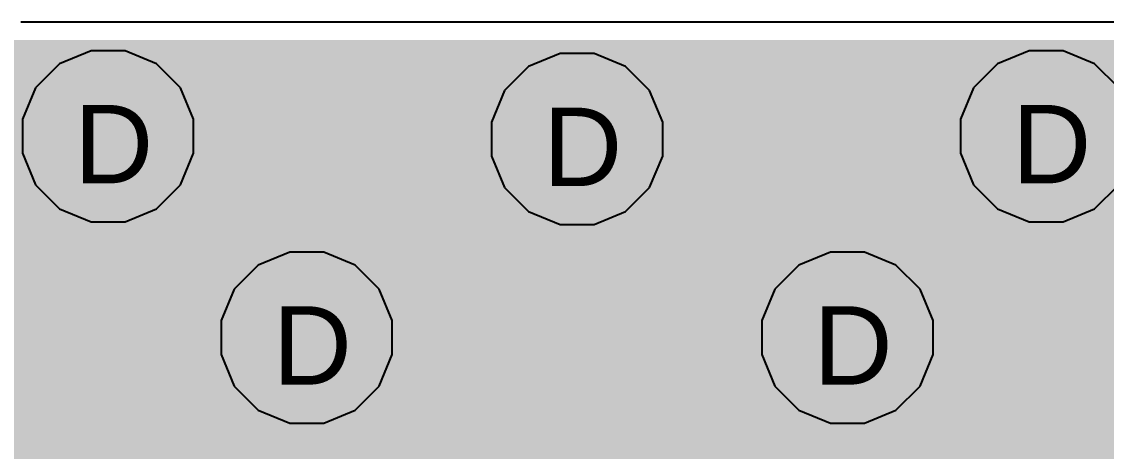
# Model space of a CAD drawing. Header units: inches. Extents: x 0 to 5032, y 0 to 5323.
# Drawn here: x 140.1 to 147.12, y 75.65 to 78.44 of the extents above; entities that cross this region are included whole.
import ezdxf

# ---------------------------------------------------------------- set-up
doc = ezdxf.new("R2010")
doc.units = ezdxf.units.IN
for name, color, linetype in [('Bottom Layer', 5, 'Continuous'), ('Bottom Solder', 6, 'Continuous'), ('Drill Drawing', 1, 'Continuous'), ('Layer 1', 16, 'Continuous'), ('Layer 2', 76, 'Continuous'), ('Top Layer', 1, 'Continuous'), ('Top Paste', 8, 'Continuous'), ('Top Solder', 216, 'Continuous'), ('Via Holes', 16, 'Continuous')]:
    doc.layers.add(name, color=color, linetype=linetype)
doc.styles.add('Arial', font='', dxfattribs={"height": 0.2})
doc.styles.get('Arial').set_extended_font_data('Arial')

# ---------------------------------------------------------------- blocks, each defined once
blk = doc.blocks.new('QFN_64_EP_9_9__208')
at = {"layer": 'Top Layer'}
blk.add_hatch(color=1, dxfattribs=at).paths.add_polyline_path([(3.57500047, -3.57500047), (-3.57500047, -3.57500047), (-3.57500047, 3.57500047), (3.57500047, 3.57500047)])
at = {"layer": 'Top Paste'}
blk.add_hatch(color=8, dxfattribs=at).paths.add_polyline_path([(3.57500047, -3.57500047), (-3.57500047, -3.57500047), (-3.57500047, 3.57500047), (3.57500047, 3.57500047)])
at = {"layer": 'Top Solder'}
blk.add_hatch(color=216, dxfattribs=at).paths.add_polyline_path([(3.676600469999999, -3.67660047), (-3.67660047, -3.676600469999999), (-3.676600469999999, 3.67660047), (3.67660047, 3.676600469999999)])

msp = doc.modelspace()

# ---------------------------------------------------------------- hatches: boundary and pattern name
at = {"layer": 'Bottom Layer'}
h = msp.add_hatch(color=5, dxfattribs=at)
edge = h.paths.add_edge_path()
edge.add_arc((140.6587484, 77.69423373999999), 0.2999994, 0, 360)
h = msp.add_hatch(color=5, dxfattribs=at)
edge = h.paths.add_edge_path()
edge.add_arc((143.69474944, 77.67643342), 0.2999994, 0, 360)
h = msp.add_hatch(color=5, dxfattribs=at)
edge = h.paths.add_edge_path()
edge.add_arc((146.73075048, 77.69423373999999), 0.2999994, 0, 360)
h = msp.add_hatch(color=5, dxfattribs=at)
edge = h.paths.add_edge_path()
edge.add_arc((141.9447504, 76.39043141999998), 0.2999994, 0, 360)
h = msp.add_hatch(color=5, dxfattribs=at)
edge = h.paths.add_edge_path()
edge.add_arc((145.44474848, 76.39043141999998), 0.2999994, 0, 360)
at = {"layer": 'Bottom Solder'}
h = msp.add_hatch(color=6, dxfattribs=at)
edge = h.paths.add_edge_path()
edge.add_arc((140.6587484, 77.69423373999999), 0.4015993999999999, 0, 360)
h = msp.add_hatch(color=6, dxfattribs=at)
edge = h.paths.add_edge_path()
edge.add_arc((143.69474944, 77.67643342), 0.4015993999999999, 0, 360)
h = msp.add_hatch(color=6, dxfattribs=at)
edge = h.paths.add_edge_path()
edge.add_arc((146.73075048, 77.69423373999999), 0.4015993999999999, 0, 360)
h = msp.add_hatch(color=6, dxfattribs=at)
edge = h.paths.add_edge_path()
edge.add_arc((141.9447504, 76.39043141999998), 0.4015993999999999, 0, 360)
h = msp.add_hatch(color=6, dxfattribs=at)
edge = h.paths.add_edge_path()
edge.add_arc((145.44474848, 76.39043141999998), 0.4015993999999999, 0, 360)
at = {"layer": 'Layer 1'}
h = msp.add_hatch(color=16, dxfattribs=at)
edge = h.paths.add_edge_path()
edge.add_arc((140.6587484, 77.69423373999999), 0.2999994, 0, 360)
h = msp.add_hatch(color=16, dxfattribs=at)
edge = h.paths.add_edge_path()
edge.add_arc((143.69474944, 77.67643342), 0.2999994, 0, 360)
h = msp.add_hatch(color=16, dxfattribs=at)
edge = h.paths.add_edge_path()
edge.add_arc((146.73075048, 77.69423373999999), 0.2999994, 0, 360)
h = msp.add_hatch(color=16, dxfattribs=at)
edge = h.paths.add_edge_path()
edge.add_arc((141.9447504, 76.39043141999998), 0.2999994, 0, 360)
h = msp.add_hatch(color=16, dxfattribs=at)
edge = h.paths.add_edge_path()
edge.add_arc((145.44474848, 76.39043141999998), 0.2999994, 0, 360)
at = {"layer": 'Layer 2'}
h = msp.add_hatch(color=76, dxfattribs=at)
edge = h.paths.add_edge_path()
edge.add_arc((140.6587484, 77.69423373999999), 0.2999994, 0, 360)
h = msp.add_hatch(color=76, dxfattribs=at)
edge = h.paths.add_edge_path()
edge.add_arc((143.69474944, 77.67643342), 0.2999994, 0, 360)
h = msp.add_hatch(color=76, dxfattribs=at)
edge = h.paths.add_edge_path()
edge.add_arc((146.73075048, 77.69423373999999), 0.2999994, 0, 360)
h = msp.add_hatch(color=76, dxfattribs=at)
edge = h.paths.add_edge_path()
edge.add_arc((141.9447504, 76.39043141999998), 0.2999994, 0, 360)
h = msp.add_hatch(color=76, dxfattribs=at)
edge = h.paths.add_edge_path()
edge.add_arc((145.44474848, 76.39043141999998), 0.2999994, 0, 360)
at = {"layer": 'Top Layer'}
h = msp.add_hatch(color=1, dxfattribs=at)
edge = h.paths.add_edge_path()
edge.add_arc((140.6587484, 77.69423373999999), 0.2999994, 0, 360)
h = msp.add_hatch(color=1, dxfattribs=at)
edge = h.paths.add_edge_path()
edge.add_arc((143.69474944, 77.67643342), 0.2999994, 0, 360)
h = msp.add_hatch(color=1, dxfattribs=at)
edge = h.paths.add_edge_path()
edge.add_arc((146.73075048, 77.69423373999999), 0.2999994, 0, 360)
h = msp.add_hatch(color=1, dxfattribs=at)
edge = h.paths.add_edge_path()
edge.add_arc((141.9447504, 76.39043141999998), 0.2999994, 0, 360)
h = msp.add_hatch(color=1, dxfattribs=at)
edge = h.paths.add_edge_path()
edge.add_arc((145.44474848, 76.39043141999998), 0.2999994, 0, 360)
at = {"layer": 'Top Solder'}
h = msp.add_hatch(color=216, dxfattribs=at)
edge = h.paths.add_edge_path()
edge.add_arc((140.6587484, 77.69423373999999), 0.4015993999999999, 0, 360)
h = msp.add_hatch(color=216, dxfattribs=at)
edge = h.paths.add_edge_path()
edge.add_arc((143.69474944, 77.67643342), 0.4015993999999999, 0, 360)
h = msp.add_hatch(color=216, dxfattribs=at)
edge = h.paths.add_edge_path()
edge.add_arc((146.73075048, 77.69423373999999), 0.4015993999999999, 0, 360)
h = msp.add_hatch(color=216, dxfattribs=at)
edge = h.paths.add_edge_path()
edge.add_arc((141.9447504, 76.39043141999998), 0.4015993999999999, 0, 360)
h = msp.add_hatch(color=216, dxfattribs=at)
edge = h.paths.add_edge_path()
edge.add_arc((145.44474848, 76.39043141999998), 0.4015993999999999, 0, 360)
at = {"layer": 'Via Holes'}
h = msp.add_hatch(color=7, dxfattribs=at)
edge = h.paths.add_edge_path()
edge.add_arc((140.6587484, 77.69423373999999), 0.1499997, 0, 360)
h = msp.add_hatch(color=7, dxfattribs=at)
edge = h.paths.add_edge_path()
edge.add_arc((143.69474944, 77.67643342), 0.1499997, 0, 360)
h = msp.add_hatch(color=7, dxfattribs=at)
edge = h.paths.add_edge_path()
edge.add_arc((146.73075048, 77.69423373999999), 0.1499997, 0, 360)
h = msp.add_hatch(color=7, dxfattribs=at)
edge = h.paths.add_edge_path()
edge.add_arc((141.9447504, 76.39043141999998), 0.1499997, 0, 360)
h = msp.add_hatch(color=7, dxfattribs=at)
edge = h.paths.add_edge_path()
edge.add_arc((145.44474848, 76.39043141999998), 0.1499997, 0, 360)

# ---------------------------------------------------------------- linework, layer by layer
at = {"layer": 'Layer 2'}
for p, q in [((140.5485505, 78.24823314), (140.34493394, 78.16389244)), ((140.7689463, 78.24823314), (140.5485505, 78.24823314)), ((140.97256286, 78.16389244), (140.7689463, 78.24823314)), ((143.58455154, 78.23043281999999), (143.38093498, 78.14609212)), ((143.80494734, 78.23043281999999), (143.58455154, 78.23043281999999)), ((144.0085639, 78.14609212), (143.80494734, 78.23043281999999)), ((146.62055258, 78.24823314), (146.41693602, 78.16389244)), ((146.84094838, 78.24823314), (146.62055258, 78.24823314)), ((147.04456494, 78.16389244), (146.84094838, 78.24823314)), ((140.34493394, 78.16389244), (140.1890897, 78.00804819999999)), ((141.1284071, 78.00804819999999), (140.97256286, 78.16389244)), ((143.38093498, 78.14609212), (143.22509074, 77.99024788)), ((144.16440814, 77.99024788), (144.0085639, 78.14609212)), ((146.41693602, 78.16389244), (146.26109178, 78.00804819999999)), ((147.20040918, 78.00804819999999), (147.04456494, 78.16389244)), ((140.1890897, 78.00804819999999), (140.104749, 77.80443164)), ((141.2127478, 77.80443164), (141.1284071, 78.00804819999999)), ((146.26109178, 78.00804819999999), (146.17675108, 77.80443164)), ((143.22509074, 77.99024788), (143.14075004, 77.78663132)), ((144.24874884, 77.78663132), (144.16440814, 77.99024788)), ((140.104749, 77.80443164), (140.104749, 77.58403584)), ((141.2127478, 77.58403584), (141.2127478, 77.80443164)), ((143.14075004, 77.78663132), (143.14075004, 77.56623551999999)), ((144.24874884, 77.56623551999999), (144.24874884, 77.78663132)), ((146.17675108, 77.80443164), (146.17675108, 77.58403584)), ((140.104749, 77.58403584), (140.1890897, 77.38041928)), ((141.1284071, 77.38041928), (141.2127478, 77.58403584)), ((146.17675108, 77.58403584), (146.26109178, 77.38041928)), ((143.14075004, 77.56623551999999), (143.22509074, 77.36261896)), ((144.16440814, 77.36261896), (144.24874884, 77.56623551999999)), ((140.1890897, 77.38041928), (140.34493394, 77.22457503999999)), ((140.97256286, 77.22457503999999), (141.1284071, 77.38041928)), ((146.26109178, 77.38041928), (146.41693602, 77.22457503999999)), ((147.04456494, 77.22457503999999), (147.20040918, 77.38041928)), ((143.22509074, 77.36261896), (143.38093498, 77.20677471999998)), ((144.0085639, 77.20677471999998), (144.16440814, 77.36261896)), ((140.34493394, 77.22457503999999), (140.5485505, 77.14023433999999)), ((140.7689463, 77.14023433999999), (140.97256286, 77.22457503999999)), ((146.41693602, 77.22457503999999), (146.62055258, 77.14023433999999)), ((146.84094838, 77.14023433999999), (147.04456494, 77.22457503999999)), ((143.38093498, 77.20677471999998), (143.58455154, 77.12243402)), ((143.80494734, 77.12243402), (144.0085639, 77.20677471999998)), ((140.5485505, 77.14023433999999), (140.7689463, 77.14023433999999)), ((143.58455154, 77.12243402), (143.80494734, 77.12243402)), ((146.62055258, 77.14023433999999), (146.84094838, 77.14023433999999)), ((141.8345525, 76.94443082), (141.63093594, 76.86009012)), ((142.0549483, 76.94443082), (141.8345525, 76.94443082)), ((142.25856486, 76.86009012), (142.0549483, 76.94443082)), ((145.33455058, 76.94443082), (145.13093402, 76.86009012)), ((145.55494638, 76.94443082), (145.33455058, 76.94443082)), ((145.75856294, 76.86009012), (145.55494638, 76.94443082)), ((141.63093594, 76.86009012), (141.4750917, 76.70424587999999)), ((142.4144091, 76.70424587999999), (142.25856486, 76.86009012)), ((145.13093402, 76.86009012), (144.97508978, 76.70424587999999)), ((145.91440718, 76.70424587999999), (145.75856294, 76.86009012)), ((141.4750917, 76.70424587999999), (141.390751, 76.50062932)), ((142.4987498, 76.50062932), (142.4144091, 76.70424587999999)), ((144.97508978, 76.70424587999999), (144.89074908, 76.50062932)), ((145.99874788, 76.50062932), (145.91440718, 76.70424587999999)), ((141.390751, 76.50062932), (141.390751, 76.28023352)), ((142.4987498, 76.28023352), (142.4987498, 76.50062932)), ((144.89074908, 76.50062932), (144.89074908, 76.28023352)), ((145.99874788, 76.28023352), (145.99874788, 76.50062932)), ((141.390751, 76.28023352), (141.4750917, 76.07661696)), ((142.4144091, 76.07661696), (142.4987498, 76.28023352)), ((144.89074908, 76.28023352), (144.97508978, 76.07661696)), ((145.91440718, 76.07661696), (145.99874788, 76.28023352)), ((141.4750917, 76.07661696), (141.63093594, 75.92077271999999)), ((142.25856486, 75.92077271999999), (142.4144091, 76.07661696)), ((144.97508978, 76.07661696), (145.13093402, 75.92077271999999)), ((145.75856294, 75.92077271999999), (145.91440718, 76.07661696)), ((141.63093594, 75.92077271999999), (141.8345525, 75.83643201999999)), ((142.0549483, 75.83643201999999), (142.25856486, 75.92077271999999)), ((145.13093402, 75.92077271999999), (145.33455058, 75.83643201999999)), ((145.55494638, 75.83643201999999), (145.75856294, 75.92077271999999)), ((141.8345525, 75.83643201999999), (142.0549483, 75.83643201999999)), ((145.33455058, 75.83643201999999), (145.55494638, 75.83643201999999))]:
    msp.add_line(p, q, dxfattribs=at)
at = {"layer": 'Top Layer'}
msp.add_line((140.0947795, 78.43643444), (147.4907515, 78.43643444), dxfattribs=at)

# ---------------------------------------------------------------- block references
msp.add_blockref('QFN_64_EP_9_9__208', (143.69474944, 74.64043238))

# ---------------------------------------------------------------- texts
at = {"layer": 'Drill Drawing', "style": 'Arial'}
for p in [(140.4386701, 77.38951755999999), (143.47467114, 77.37171724), (146.51067218, 77.38951755999999), (141.7246721, 76.08571524), (145.22467018, 76.08571524)]:
    msp.add_text('D', height=0.508, dxfattribs=at).set_placement(p)

doc.saveas('drawing.dxf')
